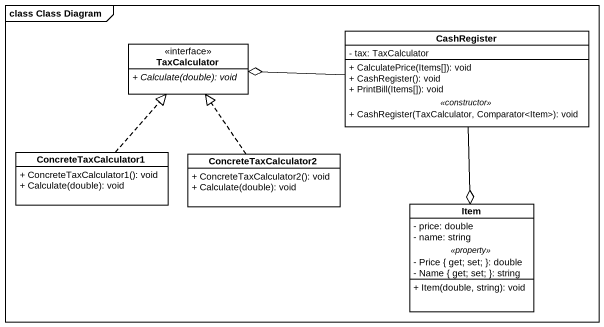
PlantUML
@startuml
mainframe class Class Diagram
hide circle
hide empty members
skinparam classAttributeIconSize 0
class TaxCalculator <<interface>> {
  {abstract} + Calculate(double): void
}
class CashRegister {
  - tax: TaxCalculator
  --
  + CalculatePrice(Items[]): void
  + CashRegister(): void
  + PrintBill(Items[]): void
  .. <<constructor>> ..
  + CashRegister(TaxCalculator, Comparator<Item>): void
}
class ConcreteTaxCalculator1 {
  + ConcreteTaxCalculator1(): void
  + Calculate(double): void
}
class ConcreteTaxCalculator2 {
  + ConcreteTaxCalculator2(): void
  + Calculate(double): void
}
class Item {
  - price: double
  - name: string
  .. <<property>> ..
  - Price { get; set; }: double
  - Name { get; set; }: string
  --
  + Item(double, string): void
}
CashRegister -left-o TaxCalculator
CashRegister --o Item
ConcreteTaxCalculator1 .up.|> TaxCalculator
ConcreteTaxCalculator2 .up.|> TaxCalculator
@enduml
